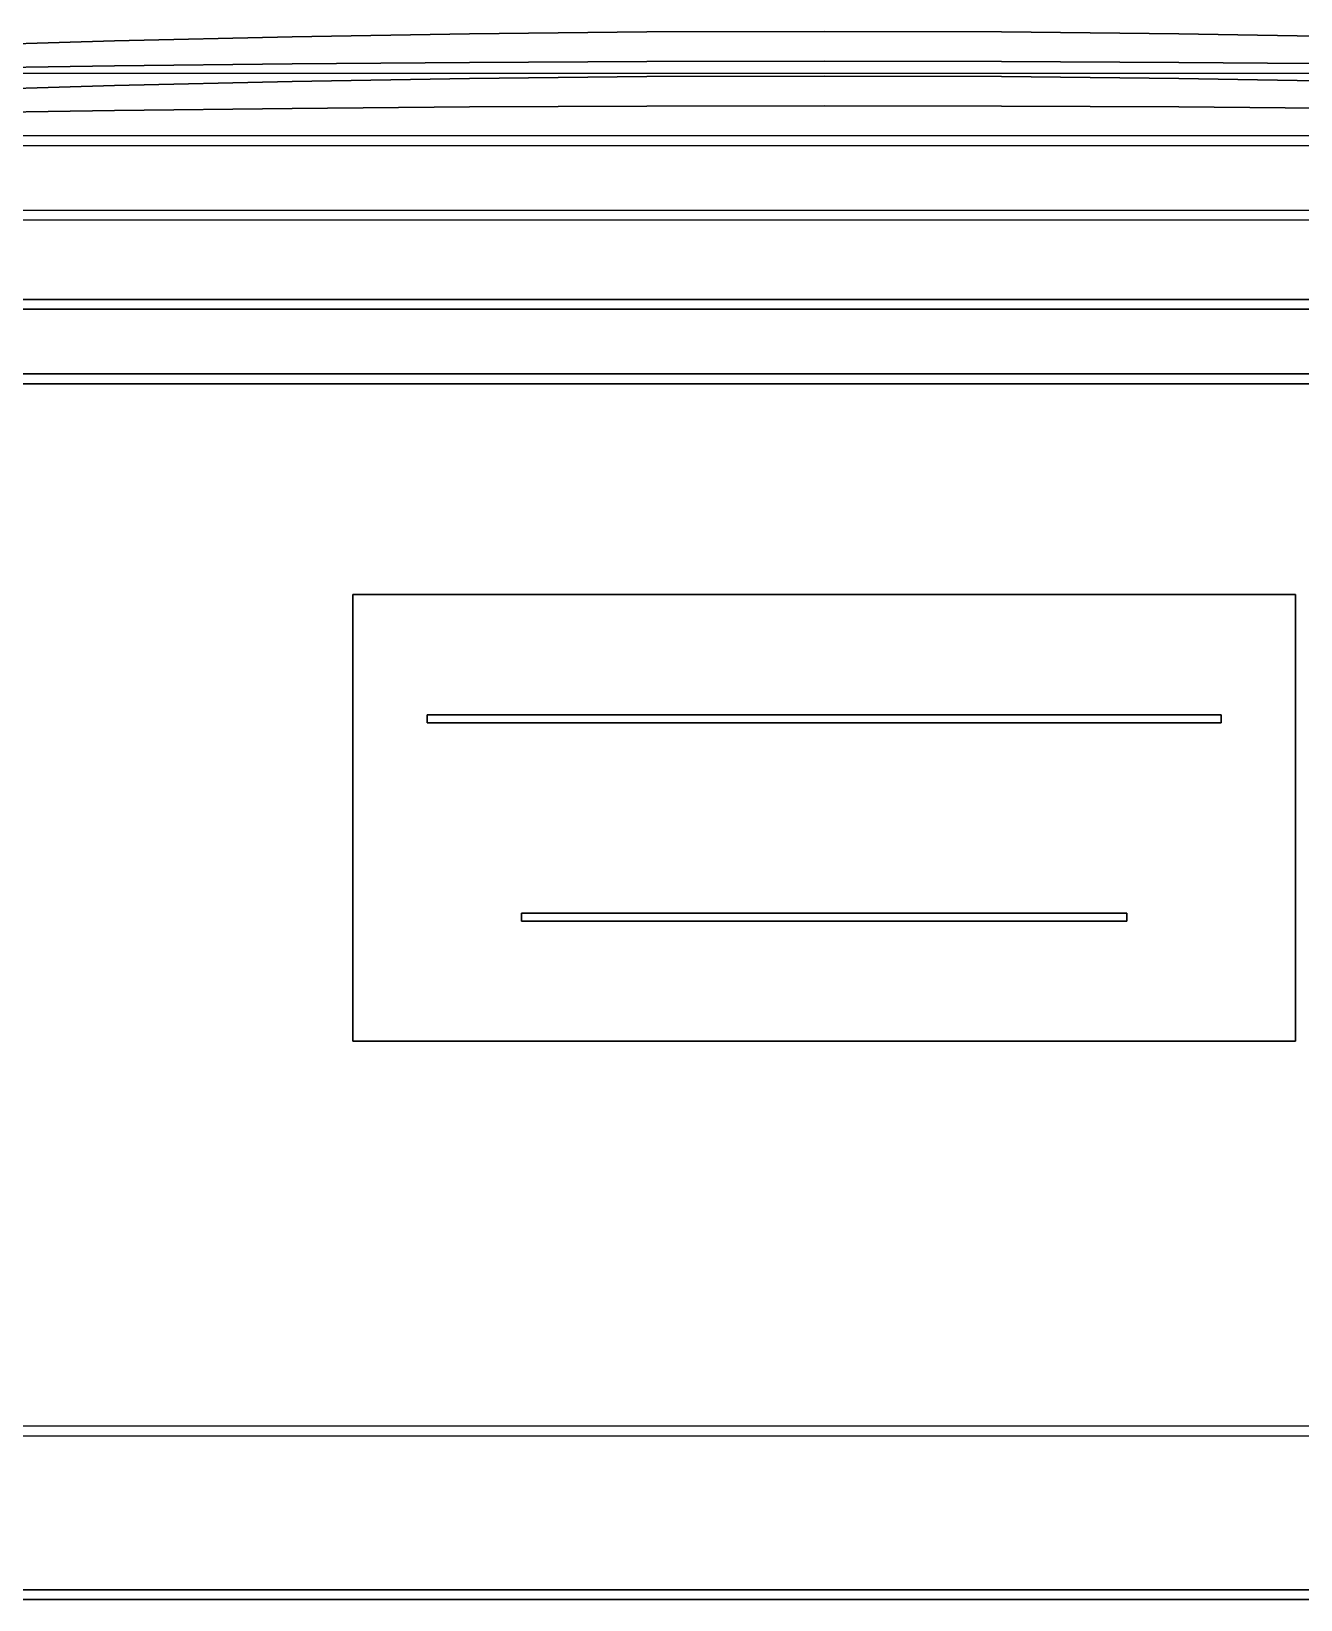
# Model space of a CAD drawing. Header units: millimetres. Extents: x -435 to 456, y 6 to 760.
# Drawn here: x -159.8 to 96, y 142.5 to 458.5 of the extents above; entities that cross this region are included whole.
import ezdxf

# ---------------------------------------------------------------- set-up
doc = ezdxf.new("R2010")
doc.units = ezdxf.units.MM
for name, color, linetype in [('B10', 7, 'Continuous'), ('B11', 7, 'Continuous'), ('B12', 7, 'Continuous'), ('B50', 7, 'Continuous'), ('B51', 7, 'Continuous'), ('B60', 7, 'Continuous'), ('B61', 7, 'Continuous'), ('B62', 7, 'Continuous'), ('B63', 7, 'Continuous'), ('B64', 7, 'Continuous'), ('E12', 7, 'Continuous'), ('E13', 7, 'Continuous'), ('E14', 7, 'Continuous'), ('L020', 7, 'Continuous'), ('L021', 7, 'Continuous'), ('L1000', 7, 'Continuous'), ('L1001', 7, 'Continuous'), ('L1002', 7, 'Continuous'), ('L1003', 7, 'Continuous'), ('L1004', 7, 'Continuous'), ('L1005', 7, 'Continuous'), ('L1006', 7, 'Continuous'), ('L1007', 7, 'Continuous'), ('L200', 7, 'Continuous'), ('R020', 7, 'Continuous'), ('R021', 7, 'Continuous'), ('R1000', 7, 'Continuous'), ('R1001', 7, 'Continuous'), ('R1002', 7, 'Continuous'), ('R1003', 7, 'Continuous'), ('R1004', 7, 'Continuous'), ('R1005', 7, 'Continuous'), ('R1006', 7, 'Continuous'), ('R1007', 7, 'Continuous'), ('R200', 7, 'Continuous'), ('S020', 7, 'Continuous'), ('S021', 7, 'Continuous'), ('S1000', 7, 'Continuous'), ('S1001', 7, 'Continuous'), ('S1002', 7, 'Continuous'), ('S1003', 7, 'Continuous'), ('S1004', 7, 'Continuous'), ('S200', 7, 'Continuous')]:
    doc.layers.add(name, color=color, linetype=linetype)

msp = doc.modelspace()

# ---------------------------------------------------------------- linework, layer by layer
at = {"layer": 'B10'}
for points in [[(-362.5, 177.5), (362.5, 177.5)], [(-362.5, 177.5), (362.5, 177.5)], [(-362.5, 175.5), (362.5, 175.5)], [(-362.5, 175.5), (362.5, 175.5)], [(-362.5, 144.5), (362.5, 144.5)], [(362.5, 144.5), (-362.5, 144.5)], [(362.5, 142.5), (-362.5, 142.5)], [(-362.5, 142.5), (362.5, 142.5)]]:
    msp.add_lwpolyline(points, dxfattribs=at)
at = {"layer": 'B11'}
for points in [[(-362.5, 177.5), (362.5, 177.5)], [(-362.5, 177.5), (362.5, 177.5)], [(-362.5, 175.5), (362.5, 175.5)], [(-362.5, 175.5), (362.5, 175.5)], [(-362.5, 144.5), (362.5, 144.5)], [(362.5, 144.5), (-362.5, 144.5)], [(362.5, 142.5), (-362.5, 142.5)], [(-362.5, 142.5), (362.5, 142.5)]]:
    msp.add_lwpolyline(points, dxfattribs=at)
at = {"layer": 'B12'}
for points in [[(-362.5, 177.5), (362.5, 177.5)], [(-362.5, 177.5), (362.5, 177.5)], [(-362.5, 175.5), (362.5, 175.5)], [(-362.5, 175.5), (362.5, 175.5)], [(-362.5, 144.5), (362.5, 144.5)], [(362.5, 144.5), (-362.5, 144.5)], [(362.5, 142.5), (-362.5, 142.5)], [(-362.5, 142.5), (362.5, 142.5)]]:
    msp.add_lwpolyline(points, dxfattribs=at)
at = {"layer": 'B50'}
for points in [[(-350, 422.5), (350, 422.5)], [(-350, 422.5), (350, 422.5)], [(-350, 420.5), (350, 420.5)], [(-350, 420.5), (350, 420.5)], [(-350, 389.5), (350, 389.5)], [(350, 389.5), (-350, 389.5)], [(350, 387.5), (-350, 387.5)], [(-350, 387.5), (350, 387.5)]]:
    msp.add_lwpolyline(points, dxfattribs=at)
at = {"layer": 'B51'}
for points in [[(-350, 422.5), (350, 422.5)], [(-350, 422.5), (350, 422.5)], [(-350, 420.5), (350, 420.5)], [(-350, 420.5), (350, 420.5)], [(-350, 389.5), (350, 389.5)], [(350, 389.5), (-350, 389.5)], [(350, 387.5), (-350, 387.5)], [(-350, 387.5), (350, 387.5)]]:
    msp.add_lwpolyline(points, dxfattribs=at)
at = {"layer": 'B60'}
for points in [[(-362.5, 177.5), (362.5, 177.5)], [(-362.5, 177.5), (362.5, 177.5)], [(-362.5, 175.5), (362.5, 175.5)], [(-362.5, 175.5), (362.5, 175.5)], [(-362.5, 144.5), (362.5, 144.5)], [(362.5, 144.5), (-362.5, 144.5)], [(362.5, 142.5), (-362.5, 142.5)], [(-362.5, 142.5), (362.5, 142.5)]]:
    msp.add_lwpolyline(points, dxfattribs=at)
at = {"layer": 'B61'}
for points in [[(-362.5, 177.5), (362.5, 177.5)], [(-362.5, 177.5), (362.5, 177.5)], [(-362.5, 175.5), (362.5, 175.5)], [(-362.5, 175.5), (362.5, 175.5)], [(-362.5, 144.5), (362.5, 144.5)], [(362.5, 144.5), (-362.5, 144.5)], [(362.5, 142.5), (-362.5, 142.5)], [(-362.5, 142.5), (362.5, 142.5)]]:
    msp.add_lwpolyline(points, dxfattribs=at)
at = {"layer": 'B62'}
for points in [[(-362.5, 177.5), (362.5, 177.5)], [(-362.5, 177.5), (362.5, 177.5)], [(-362.5, 175.5), (362.5, 175.5)], [(-362.5, 175.5), (362.5, 175.5)], [(-362.5, 144.5), (362.5, 144.5)], [(362.5, 144.5), (-362.5, 144.5)], [(362.5, 142.5), (-362.5, 142.5)], [(-362.5, 142.5), (362.5, 142.5)]]:
    msp.add_lwpolyline(points, dxfattribs=at)
at = {"layer": 'B63'}
for points in [[(-362.5, 177.5), (362.5, 177.5)], [(-362.5, 177.5), (362.5, 177.5)], [(-362.5, 175.5), (362.5, 175.5)], [(-362.5, 175.5), (362.5, 175.5)], [(-362.5, 144.5), (362.5, 144.5)], [(362.5, 144.5), (-362.5, 144.5)], [(362.5, 142.5), (-362.5, 142.5)], [(-362.5, 142.5), (362.5, 142.5)]]:
    msp.add_lwpolyline(points, dxfattribs=at)
at = {"layer": 'B64'}
for points in [[(-362.5, 177.5), (362.5, 177.5)], [(-362.5, 177.5), (362.5, 177.5)], [(-362.5, 175.5), (362.5, 175.5)], [(-362.5, 175.5), (362.5, 175.5)], [(-362.5, 144.5), (362.5, 144.5)], [(362.5, 144.5), (-362.5, 144.5)], [(362.5, 142.5), (-362.5, 142.5)], [(-362.5, 142.5), (362.5, 142.5)]]:
    msp.add_lwpolyline(points, dxfattribs=at)
at = {"layer": 'E12'}
for points in [[(-95, 255), (-95, 345)], [(-95, 345), (95, 345)], [(-95, 345), (-95, 255)], [(95, 345), (-95, 345)], [(-95, 345), (-95, 345)], [(95, 345), (95, 255)], [(95, 255), (95, 345)], [(95, 345), (95, 345)], [(95, 255), (-95, 255)], [(-95, 255), (95, 255)], [(-95, 255), (-95, 255)], [(95, 255), (95, 255)]]:
    msp.add_lwpolyline(points, dxfattribs=at)
at = {"layer": 'E13'}
for points in [[(-80, 319.2), (-80, 320.8)], [(-80, 320.8), (80, 320.8)], [(-80, 320.8), (-80, 319.2)], [(80, 320.8), (-80, 320.8)], [(-80, 320.8), (-80, 320.8)], [(80, 319.2), (-80, 319.2)], [(-80, 319.2), (80, 319.2)], [(-80, 319.2), (-80, 319.2)], [(80, 320.8), (80, 319.2)], [(80, 319.2), (80, 320.8)], [(80, 320.8), (80, 320.8)], [(80, 319.2), (80, 319.2)]]:
    msp.add_lwpolyline(points, dxfattribs=at)
at = {"layer": 'E14'}
for points in [[(-61, 279.2), (-61, 280.8)], [(-61, 280.8), (61, 280.8)], [(-61, 280.8), (-61, 279.2)], [(61, 280.8), (-61, 280.8)], [(-61, 280.8), (-61, 280.8)], [(61, 279.2), (-61, 279.2)], [(-61, 279.2), (61, 279.2)], [(-61, 279.2), (-61, 279.2)], [(61, 280.8), (61, 279.2)], [(61, 279.2), (61, 280.8)], [(61, 280.8), (61, 280.8)], [(61, 279.2), (61, 279.2)]]:
    msp.add_lwpolyline(points, dxfattribs=at)
at = {"layer": 'L020'}
for points in [[(-322.5, 437.5), (322.5, 437.5)], [(-322.5, 437.5), (322.5, 437.5)], [(-322.5, 435.5), (322.5, 435.5)], [(-322.5, 435.5), (322.5, 435.5)], [(-322.5, 404.5), (322.5, 404.5)], [(322.5, 404.5), (-322.5, 404.5)], [(322.5, 402.5), (-322.5, 402.5)], [(-322.5, 402.5), (322.5, 402.5)]]:
    msp.add_lwpolyline(points, dxfattribs=at)
at = {"layer": 'L021'}
for points in [[(-322.5, 437.5), (322.5, 437.5)], [(-322.5, 437.5), (322.5, 437.5)], [(-322.5, 435.5), (322.5, 435.5)], [(-322.5, 435.5), (322.5, 435.5)], [(-322.5, 404.5), (322.5, 404.5)], [(322.5, 404.5), (-322.5, 404.5)], [(322.5, 402.5), (-322.5, 402.5)], [(-322.5, 402.5), (322.5, 402.5)]]:
    msp.add_lwpolyline(points, dxfattribs=at)
at = {"layer": 'L1000'}
for points in [[(-107.25, 451.96), (-143, 451.54)], [(-143, 451.54), (-107.25, 451.96)], [(-71.5, 452.26), (-107.25, 451.96)], [(-107.25, 451.96), (-71.5, 452.26)], [(-107.25, 451.96), (-107.25, 451.96)], [(-35.75, 452.44), (-71.5, 452.26)], [(-71.5, 452.26), (-35.75, 452.44)], [(-71.5, 452.26), (-71.5, 452.26)], [(0, 452.5), (-35.75, 452.44)], [(-35.75, 452.44), (0, 452.5)], [(-35.75, 452.44), (-35.75, 452.44)], [(0, 452.5), (0, 452.5)], [(35.75, 452.44), (0, 452.5)], [(0, 452.5), (35.75, 452.44)], [(35.75, 452.44), (35.75, 452.44)], [(71.5, 452.26), (35.75, 452.44)], [(35.75, 452.44), (71.5, 452.26)], [(71.5, 452.26), (71.5, 452.26)], [(107.25, 451.96), (71.5, 452.26)], [(71.5, 452.26), (107.25, 451.96)], [(-143, 451.54), (-178.75, 451)], [(-178.75, 451), (-143, 451.54)], [(-143, 451.54), (-143, 451.54)], [(-178.75, 442), (-143, 442.54)], [(-143, 442.54), (-178.75, 442)], [(-143, 442.54), (-107.25, 442.96)], [(-107.25, 442.96), (-143, 442.54)], [(-143, 442.54), (-143, 442.54)], [(-107.25, 442.96), (-71.5, 443.26)], [(-71.5, 443.26), (-107.25, 442.96)], [(-107.25, 442.96), (-107.25, 442.96)], [(-71.5, 443.26), (-35.75, 443.44)], [(-35.75, 443.44), (-71.5, 443.26)], [(-71.5, 443.26), (-71.5, 443.26)], [(-35.75, 443.44), (0, 443.5)], [(0, 443.5), (-35.75, 443.44)], [(-35.75, 443.44), (-35.75, 443.44)], [(0, 443.5), (0, 443.5)], [(0, 443.5), (35.75, 443.44)], [(35.75, 443.44), (0, 443.5)], [(35.75, 443.44), (35.75, 443.44)], [(35.75, 443.44), (71.5, 443.26)], [(71.5, 443.26), (35.75, 443.44)], [(71.5, 443.26), (71.5, 443.26)], [(71.5, 443.26), (107.25, 442.96)], [(107.25, 442.96), (71.5, 443.26)]]:
    msp.add_lwpolyline(points, dxfattribs=at)
at = {"layer": 'L1001'}
for points in [[(-107.25, 451.96), (-143, 451.54)], [(-143, 451.54), (-107.25, 451.96)], [(-71.5, 452.26), (-107.25, 451.96)], [(-107.25, 451.96), (-71.5, 452.26)], [(-107.25, 451.96), (-107.25, 451.96)], [(-35.75, 452.44), (-71.5, 452.26)], [(-71.5, 452.26), (-35.75, 452.44)], [(-71.5, 452.26), (-71.5, 452.26)], [(0, 452.5), (-35.75, 452.44)], [(-35.75, 452.44), (0, 452.5)], [(-35.75, 452.44), (-35.75, 452.44)], [(0, 452.5), (0, 452.5)], [(35.75, 452.44), (0, 452.5)], [(0, 452.5), (35.75, 452.44)], [(35.75, 452.44), (35.75, 452.44)], [(71.5, 452.26), (35.75, 452.44)], [(35.75, 452.44), (71.5, 452.26)], [(71.5, 452.26), (71.5, 452.26)], [(107.25, 451.96), (71.5, 452.26)], [(71.5, 452.26), (107.25, 451.96)], [(-143, 451.54), (-178.75, 451)], [(-178.75, 451), (-143, 451.54)], [(-143, 451.54), (-143, 451.54)], [(-178.75, 442), (-143, 442.54)], [(-143, 442.54), (-178.75, 442)], [(-143, 442.54), (-107.25, 442.96)], [(-107.25, 442.96), (-143, 442.54)], [(-143, 442.54), (-143, 442.54)], [(-107.25, 442.96), (-71.5, 443.26)], [(-71.5, 443.26), (-107.25, 442.96)], [(-107.25, 442.96), (-107.25, 442.96)], [(-71.5, 443.26), (-35.75, 443.44)], [(-35.75, 443.44), (-71.5, 443.26)], [(-71.5, 443.26), (-71.5, 443.26)], [(-35.75, 443.44), (0, 443.5)], [(0, 443.5), (-35.75, 443.44)], [(-35.75, 443.44), (-35.75, 443.44)], [(0, 443.5), (0, 443.5)], [(0, 443.5), (35.75, 443.44)], [(35.75, 443.44), (0, 443.5)], [(35.75, 443.44), (35.75, 443.44)], [(35.75, 443.44), (71.5, 443.26)], [(71.5, 443.26), (35.75, 443.44)], [(71.5, 443.26), (71.5, 443.26)], [(71.5, 443.26), (107.25, 442.96)], [(107.25, 442.96), (71.5, 443.26)]]:
    msp.add_lwpolyline(points, dxfattribs=at)
at = {"layer": 'L1002'}
for points in [[(-107.25, 451.96), (-143, 451.54)], [(-143, 451.54), (-107.25, 451.96)], [(-71.5, 452.26), (-107.25, 451.96)], [(-107.25, 451.96), (-71.5, 452.26)], [(-107.25, 451.96), (-107.25, 451.96)], [(-35.75, 452.44), (-71.5, 452.26)], [(-71.5, 452.26), (-35.75, 452.44)], [(-71.5, 452.26), (-71.5, 452.26)], [(0, 452.5), (-35.75, 452.44)], [(-35.75, 452.44), (0, 452.5)], [(-35.75, 452.44), (-35.75, 452.44)], [(0, 452.5), (0, 452.5)], [(35.75, 452.44), (0, 452.5)], [(0, 452.5), (35.75, 452.44)], [(35.75, 452.44), (35.75, 452.44)], [(71.5, 452.26), (35.75, 452.44)], [(35.75, 452.44), (71.5, 452.26)], [(71.5, 452.26), (71.5, 452.26)], [(107.25, 451.96), (71.5, 452.26)], [(71.5, 452.26), (107.25, 451.96)], [(-143, 451.54), (-178.75, 451)], [(-178.75, 451), (-143, 451.54)], [(-143, 451.54), (-143, 451.54)], [(-178.75, 442), (-143, 442.54)], [(-143, 442.54), (-178.75, 442)], [(-143, 442.54), (-107.25, 442.96)], [(-107.25, 442.96), (-143, 442.54)], [(-143, 442.54), (-143, 442.54)], [(-107.25, 442.96), (-71.5, 443.26)], [(-71.5, 443.26), (-107.25, 442.96)], [(-107.25, 442.96), (-107.25, 442.96)], [(-71.5, 443.26), (-35.75, 443.44)], [(-35.75, 443.44), (-71.5, 443.26)], [(-71.5, 443.26), (-71.5, 443.26)], [(-35.75, 443.44), (0, 443.5)], [(0, 443.5), (-35.75, 443.44)], [(-35.75, 443.44), (-35.75, 443.44)], [(0, 443.5), (0, 443.5)], [(0, 443.5), (35.75, 443.44)], [(35.75, 443.44), (0, 443.5)], [(35.75, 443.44), (35.75, 443.44)], [(35.75, 443.44), (71.5, 443.26)], [(71.5, 443.26), (35.75, 443.44)], [(71.5, 443.26), (71.5, 443.26)], [(71.5, 443.26), (107.25, 442.96)], [(107.25, 442.96), (71.5, 443.26)]]:
    msp.add_lwpolyline(points, dxfattribs=at)
at = {"layer": 'L1003'}
for points in [[(-107.25, 451.96), (-143, 451.54)], [(-143, 451.54), (-107.25, 451.96)], [(-71.5, 452.26), (-107.25, 451.96)], [(-107.25, 451.96), (-71.5, 452.26)], [(-107.25, 451.96), (-107.25, 451.96)], [(-35.75, 452.44), (-71.5, 452.26)], [(-71.5, 452.26), (-35.75, 452.44)], [(-71.5, 452.26), (-71.5, 452.26)], [(0, 452.5), (-35.75, 452.44)], [(-35.75, 452.44), (0, 452.5)], [(-35.75, 452.44), (-35.75, 452.44)], [(0, 452.5), (0, 452.5)], [(35.75, 452.44), (0, 452.5)], [(0, 452.5), (35.75, 452.44)], [(35.75, 452.44), (35.75, 452.44)], [(71.5, 452.26), (35.75, 452.44)], [(35.75, 452.44), (71.5, 452.26)], [(71.5, 452.26), (71.5, 452.26)], [(107.25, 451.96), (71.5, 452.26)], [(71.5, 452.26), (107.25, 451.96)], [(-143, 451.54), (-178.75, 451)], [(-178.75, 451), (-143, 451.54)], [(-143, 451.54), (-143, 451.54)], [(-178.75, 442), (-143, 442.54)], [(-143, 442.54), (-178.75, 442)], [(-143, 442.54), (-107.25, 442.96)], [(-107.25, 442.96), (-143, 442.54)], [(-143, 442.54), (-143, 442.54)], [(-107.25, 442.96), (-71.5, 443.26)], [(-71.5, 443.26), (-107.25, 442.96)], [(-107.25, 442.96), (-107.25, 442.96)], [(-71.5, 443.26), (-35.75, 443.44)], [(-35.75, 443.44), (-71.5, 443.26)], [(-71.5, 443.26), (-71.5, 443.26)], [(-35.75, 443.44), (0, 443.5)], [(0, 443.5), (-35.75, 443.44)], [(-35.75, 443.44), (-35.75, 443.44)], [(0, 443.5), (0, 443.5)], [(0, 443.5), (35.75, 443.44)], [(35.75, 443.44), (0, 443.5)], [(35.75, 443.44), (35.75, 443.44)], [(35.75, 443.44), (71.5, 443.26)], [(71.5, 443.26), (35.75, 443.44)], [(71.5, 443.26), (71.5, 443.26)], [(71.5, 443.26), (107.25, 442.96)], [(107.25, 442.96), (71.5, 443.26)]]:
    msp.add_lwpolyline(points, dxfattribs=at)
at = {"layer": 'L1004'}
for points in [[(-107.25, 451.96), (-143, 451.54)], [(-143, 451.54), (-107.25, 451.96)], [(-71.5, 452.26), (-107.25, 451.96)], [(-107.25, 451.96), (-71.5, 452.26)], [(-107.25, 451.96), (-107.25, 451.96)], [(-35.75, 452.44), (-71.5, 452.26)], [(-71.5, 452.26), (-35.75, 452.44)], [(-71.5, 452.26), (-71.5, 452.26)], [(0, 452.5), (-35.75, 452.44)], [(-35.75, 452.44), (0, 452.5)], [(-35.75, 452.44), (-35.75, 452.44)], [(0, 452.5), (0, 452.5)], [(35.75, 452.44), (0, 452.5)], [(0, 452.5), (35.75, 452.44)], [(35.75, 452.44), (35.75, 452.44)], [(71.5, 452.26), (35.75, 452.44)], [(35.75, 452.44), (71.5, 452.26)], [(71.5, 452.26), (71.5, 452.26)], [(107.25, 451.96), (71.5, 452.26)], [(71.5, 452.26), (107.25, 451.96)], [(-143, 451.54), (-178.75, 451)], [(-178.75, 451), (-143, 451.54)], [(-143, 451.54), (-143, 451.54)], [(-178.75, 442), (-143, 442.54)], [(-143, 442.54), (-178.75, 442)], [(-143, 442.54), (-107.25, 442.96)], [(-107.25, 442.96), (-143, 442.54)], [(-143, 442.54), (-143, 442.54)], [(-107.25, 442.96), (-71.5, 443.26)], [(-71.5, 443.26), (-107.25, 442.96)], [(-107.25, 442.96), (-107.25, 442.96)], [(-71.5, 443.26), (-35.75, 443.44)], [(-35.75, 443.44), (-71.5, 443.26)], [(-71.5, 443.26), (-71.5, 443.26)], [(-35.75, 443.44), (0, 443.5)], [(0, 443.5), (-35.75, 443.44)], [(-35.75, 443.44), (-35.75, 443.44)], [(0, 443.5), (0, 443.5)], [(0, 443.5), (35.75, 443.44)], [(35.75, 443.44), (0, 443.5)], [(35.75, 443.44), (35.75, 443.44)], [(35.75, 443.44), (71.5, 443.26)], [(71.5, 443.26), (35.75, 443.44)], [(71.5, 443.26), (71.5, 443.26)], [(71.5, 443.26), (107.25, 442.96)], [(107.25, 442.96), (71.5, 443.26)]]:
    msp.add_lwpolyline(points, dxfattribs=at)
at = {"layer": 'L1005'}
for points in [[(-107.25, 451.96), (-143, 451.54)], [(-143, 451.54), (-107.25, 451.96)], [(-71.5, 452.26), (-107.25, 451.96)], [(-107.25, 451.96), (-71.5, 452.26)], [(-107.25, 451.96), (-107.25, 451.96)], [(-35.75, 452.44), (-71.5, 452.26)], [(-71.5, 452.26), (-35.75, 452.44)], [(-71.5, 452.26), (-71.5, 452.26)], [(0, 452.5), (-35.75, 452.44)], [(-35.75, 452.44), (0, 452.5)], [(-35.75, 452.44), (-35.75, 452.44)], [(0, 452.5), (0, 452.5)], [(35.75, 452.44), (0, 452.5)], [(0, 452.5), (35.75, 452.44)], [(35.75, 452.44), (35.75, 452.44)], [(71.5, 452.26), (35.75, 452.44)], [(35.75, 452.44), (71.5, 452.26)], [(71.5, 452.26), (71.5, 452.26)], [(107.25, 451.96), (71.5, 452.26)], [(71.5, 452.26), (107.25, 451.96)], [(-143, 451.54), (-178.75, 451)], [(-178.75, 451), (-143, 451.54)], [(-143, 451.54), (-143, 451.54)], [(-178.75, 442), (-143, 442.54)], [(-143, 442.54), (-178.75, 442)], [(-143, 442.54), (-107.25, 442.96)], [(-107.25, 442.96), (-143, 442.54)], [(-143, 442.54), (-143, 442.54)], [(-107.25, 442.96), (-71.5, 443.26)], [(-71.5, 443.26), (-107.25, 442.96)], [(-107.25, 442.96), (-107.25, 442.96)], [(-71.5, 443.26), (-35.75, 443.44)], [(-35.75, 443.44), (-71.5, 443.26)], [(-71.5, 443.26), (-71.5, 443.26)], [(-35.75, 443.44), (0, 443.5)], [(0, 443.5), (-35.75, 443.44)], [(-35.75, 443.44), (-35.75, 443.44)], [(0, 443.5), (0, 443.5)], [(0, 443.5), (35.75, 443.44)], [(35.75, 443.44), (0, 443.5)], [(35.75, 443.44), (35.75, 443.44)], [(35.75, 443.44), (71.5, 443.26)], [(71.5, 443.26), (35.75, 443.44)], [(71.5, 443.26), (71.5, 443.26)], [(71.5, 443.26), (107.25, 442.96)], [(107.25, 442.96), (71.5, 443.26)]]:
    msp.add_lwpolyline(points, dxfattribs=at)
at = {"layer": 'L1006'}
for points in [[(-107.25, 451.96), (-143, 451.54)], [(-143, 451.54), (-107.25, 451.96)], [(-71.5, 452.26), (-107.25, 451.96)], [(-107.25, 451.96), (-71.5, 452.26)], [(-107.25, 451.96), (-107.25, 451.96)], [(-35.75, 452.44), (-71.5, 452.26)], [(-71.5, 452.26), (-35.75, 452.44)], [(-71.5, 452.26), (-71.5, 452.26)], [(0, 452.5), (-35.75, 452.44)], [(-35.75, 452.44), (0, 452.5)], [(-35.75, 452.44), (-35.75, 452.44)], [(0, 452.5), (0, 452.5)], [(35.75, 452.44), (0, 452.5)], [(0, 452.5), (35.75, 452.44)], [(35.75, 452.44), (35.75, 452.44)], [(71.5, 452.26), (35.75, 452.44)], [(35.75, 452.44), (71.5, 452.26)], [(71.5, 452.26), (71.5, 452.26)], [(107.25, 451.96), (71.5, 452.26)], [(71.5, 452.26), (107.25, 451.96)], [(-143, 451.54), (-178.75, 451)], [(-178.75, 451), (-143, 451.54)], [(-143, 451.54), (-143, 451.54)], [(-178.75, 442), (-143, 442.54)], [(-143, 442.54), (-178.75, 442)], [(-143, 442.54), (-107.25, 442.96)], [(-107.25, 442.96), (-143, 442.54)], [(-143, 442.54), (-143, 442.54)], [(-107.25, 442.96), (-71.5, 443.26)], [(-71.5, 443.26), (-107.25, 442.96)], [(-107.25, 442.96), (-107.25, 442.96)], [(-71.5, 443.26), (-35.75, 443.44)], [(-35.75, 443.44), (-71.5, 443.26)], [(-71.5, 443.26), (-71.5, 443.26)], [(-35.75, 443.44), (0, 443.5)], [(0, 443.5), (-35.75, 443.44)], [(-35.75, 443.44), (-35.75, 443.44)], [(0, 443.5), (0, 443.5)], [(0, 443.5), (35.75, 443.44)], [(35.75, 443.44), (0, 443.5)], [(35.75, 443.44), (35.75, 443.44)], [(35.75, 443.44), (71.5, 443.26)], [(71.5, 443.26), (35.75, 443.44)], [(71.5, 443.26), (71.5, 443.26)], [(71.5, 443.26), (107.25, 442.96)], [(107.25, 442.96), (71.5, 443.26)]]:
    msp.add_lwpolyline(points, dxfattribs=at)
at = {"layer": 'L1007'}
for points in [[(-107.25, 451.96), (-143, 451.54)], [(-143, 451.54), (-107.25, 451.96)], [(-71.5, 452.26), (-107.25, 451.96)], [(-107.25, 451.96), (-71.5, 452.26)], [(-107.25, 451.96), (-107.25, 451.96)], [(-35.75, 452.44), (-71.5, 452.26)], [(-71.5, 452.26), (-35.75, 452.44)], [(-71.5, 452.26), (-71.5, 452.26)], [(0, 452.5), (-35.75, 452.44)], [(-35.75, 452.44), (0, 452.5)], [(-35.75, 452.44), (-35.75, 452.44)], [(0, 452.5), (0, 452.5)], [(35.75, 452.44), (0, 452.5)], [(0, 452.5), (35.75, 452.44)], [(35.75, 452.44), (35.75, 452.44)], [(71.5, 452.26), (35.75, 452.44)], [(35.75, 452.44), (71.5, 452.26)], [(71.5, 452.26), (71.5, 452.26)], [(107.25, 451.96), (71.5, 452.26)], [(71.5, 452.26), (107.25, 451.96)], [(-143, 451.54), (-178.75, 451)], [(-178.75, 451), (-143, 451.54)], [(-143, 451.54), (-143, 451.54)], [(-178.75, 442), (-143, 442.54)], [(-143, 442.54), (-178.75, 442)], [(-143, 442.54), (-107.25, 442.96)], [(-107.25, 442.96), (-143, 442.54)], [(-143, 442.54), (-143, 442.54)], [(-107.25, 442.96), (-71.5, 443.26)], [(-71.5, 443.26), (-107.25, 442.96)], [(-107.25, 442.96), (-107.25, 442.96)], [(-71.5, 443.26), (-35.75, 443.44)], [(-35.75, 443.44), (-71.5, 443.26)], [(-71.5, 443.26), (-71.5, 443.26)], [(-35.75, 443.44), (0, 443.5)], [(0, 443.5), (-35.75, 443.44)], [(-35.75, 443.44), (-35.75, 443.44)], [(0, 443.5), (0, 443.5)], [(0, 443.5), (35.75, 443.44)], [(35.75, 443.44), (0, 443.5)], [(35.75, 443.44), (35.75, 443.44)], [(35.75, 443.44), (71.5, 443.26)], [(71.5, 443.26), (35.75, 443.44)], [(71.5, 443.26), (71.5, 443.26)], [(71.5, 443.26), (107.25, 442.96)], [(107.25, 442.96), (71.5, 443.26)]]:
    msp.add_lwpolyline(points, dxfattribs=at)
at = {"layer": 'L200'}
msp.add_lwpolyline([(300, 450), (-300, 450)], dxfattribs=at)
msp.add_lwpolyline([(300, 450), (-300, 450)], dxfattribs=at)
at = {"layer": 'R020'}
for points in [[(-322.5, 437.5), (322.5, 437.5)], [(-322.5, 437.5), (322.5, 437.5)], [(-322.5, 435.5), (322.5, 435.5)], [(-322.5, 435.5), (322.5, 435.5)], [(-322.5, 404.5), (322.5, 404.5)], [(322.5, 404.5), (-322.5, 404.5)], [(322.5, 402.5), (-322.5, 402.5)], [(-322.5, 402.5), (322.5, 402.5)]]:
    msp.add_lwpolyline(points, dxfattribs=at)
at = {"layer": 'R021'}
for points in [[(-322.5, 437.5), (322.5, 437.5)], [(-322.5, 437.5), (322.5, 437.5)], [(-322.5, 435.5), (322.5, 435.5)], [(-322.5, 435.5), (322.5, 435.5)], [(-322.5, 404.5), (322.5, 404.5)], [(322.5, 404.5), (-322.5, 404.5)], [(322.5, 402.5), (-322.5, 402.5)], [(-322.5, 402.5), (322.5, 402.5)]]:
    msp.add_lwpolyline(points, dxfattribs=at)
at = {"layer": 'R1000'}
for points in [[(-35.75, 458.38), (-71.5, 458.02)], [(-71.5, 458.02), (-35.75, 458.38)], [(0, 458.5), (-35.75, 458.38)], [(-35.75, 458.38), (0, 458.5)], [(-35.75, 458.38), (-35.75, 458.38)], [(0, 458.5), (0, 458.5)], [(35.75, 458.38), (0, 458.5)], [(0, 458.5), (35.75, 458.38)], [(35.75, 458.38), (35.75, 458.38)], [(71.5, 458.02), (35.75, 458.38)], [(35.75, 458.38), (71.5, 458.02)], [(-143, 456.58), (-178.75, 455.5)], [(-178.75, 455.5), (-143, 456.58)], [(-107.25, 457.42), (-143, 456.58)], [(-143, 456.58), (-107.25, 457.42)], [(-143, 456.58), (-143, 456.58)], [(-71.5, 458.02), (-107.25, 457.42)], [(-107.25, 457.42), (-71.5, 458.02)], [(-107.25, 457.42), (-107.25, 457.42)], [(-71.5, 458.02), (-71.5, 458.02)], [(71.5, 458.02), (71.5, 458.02)], [(107.25, 457.42), (71.5, 458.02)], [(71.5, 458.02), (107.25, 457.42)], [(-107.25, 448.42), (-71.5, 449.02)], [(-71.5, 449.02), (-107.25, 448.42)], [(-71.5, 449.02), (-35.75, 449.38)], [(-35.75, 449.38), (-71.5, 449.02)], [(-71.5, 449.02), (-71.5, 449.02)], [(-35.75, 449.38), (0, 449.5)], [(0, 449.5), (-35.75, 449.38)], [(-35.75, 449.38), (-35.75, 449.38)], [(0, 449.5), (0, 449.5)], [(0, 449.5), (35.75, 449.38)], [(35.75, 449.38), (0, 449.5)], [(35.75, 449.38), (35.75, 449.38)], [(35.75, 449.38), (71.5, 449.02)], [(71.5, 449.02), (35.75, 449.38)], [(71.5, 449.02), (71.5, 449.02)], [(71.5, 449.02), (107.25, 448.42)], [(107.25, 448.42), (71.5, 449.02)], [(-178.75, 446.5), (-143, 447.58)], [(-143, 447.58), (-178.75, 446.5)], [(-143, 447.58), (-107.25, 448.42)], [(-107.25, 448.42), (-143, 447.58)], [(-143, 447.58), (-143, 447.58)], [(-107.25, 448.42), (-107.25, 448.42)]]:
    msp.add_lwpolyline(points, dxfattribs=at)
at = {"layer": 'R1001'}
for points in [[(-35.75, 458.38), (-71.5, 458.02)], [(-71.5, 458.02), (-35.75, 458.38)], [(0, 458.5), (-35.75, 458.38)], [(-35.75, 458.38), (0, 458.5)], [(-35.75, 458.38), (-35.75, 458.38)], [(0, 458.5), (0, 458.5)], [(35.75, 458.38), (0, 458.5)], [(0, 458.5), (35.75, 458.38)], [(35.75, 458.38), (35.75, 458.38)], [(71.5, 458.02), (35.75, 458.38)], [(35.75, 458.38), (71.5, 458.02)], [(-143, 456.58), (-178.75, 455.5)], [(-178.75, 455.5), (-143, 456.58)], [(-107.25, 457.42), (-143, 456.58)], [(-143, 456.58), (-107.25, 457.42)], [(-143, 456.58), (-143, 456.58)], [(-71.5, 458.02), (-107.25, 457.42)], [(-107.25, 457.42), (-71.5, 458.02)], [(-107.25, 457.42), (-107.25, 457.42)], [(-71.5, 458.02), (-71.5, 458.02)], [(71.5, 458.02), (71.5, 458.02)], [(107.25, 457.42), (71.5, 458.02)], [(71.5, 458.02), (107.25, 457.42)], [(-107.25, 448.42), (-71.5, 449.02)], [(-71.5, 449.02), (-107.25, 448.42)], [(-71.5, 449.02), (-35.75, 449.38)], [(-35.75, 449.38), (-71.5, 449.02)], [(-71.5, 449.02), (-71.5, 449.02)], [(-35.75, 449.38), (0, 449.5)], [(0, 449.5), (-35.75, 449.38)], [(-35.75, 449.38), (-35.75, 449.38)], [(0, 449.5), (0, 449.5)], [(0, 449.5), (35.75, 449.38)], [(35.75, 449.38), (0, 449.5)], [(35.75, 449.38), (35.75, 449.38)], [(35.75, 449.38), (71.5, 449.02)], [(71.5, 449.02), (35.75, 449.38)], [(71.5, 449.02), (71.5, 449.02)], [(71.5, 449.02), (107.25, 448.42)], [(107.25, 448.42), (71.5, 449.02)], [(-178.75, 446.5), (-143, 447.58)], [(-143, 447.58), (-178.75, 446.5)], [(-143, 447.58), (-107.25, 448.42)], [(-107.25, 448.42), (-143, 447.58)], [(-143, 447.58), (-143, 447.58)], [(-107.25, 448.42), (-107.25, 448.42)]]:
    msp.add_lwpolyline(points, dxfattribs=at)
at = {"layer": 'R1002'}
for points in [[(-35.75, 458.38), (-71.5, 458.02)], [(-71.5, 458.02), (-35.75, 458.38)], [(0, 458.5), (-35.75, 458.38)], [(-35.75, 458.38), (0, 458.5)], [(-35.75, 458.38), (-35.75, 458.38)], [(0, 458.5), (0, 458.5)], [(35.75, 458.38), (0, 458.5)], [(0, 458.5), (35.75, 458.38)], [(35.75, 458.38), (35.75, 458.38)], [(71.5, 458.02), (35.75, 458.38)], [(35.75, 458.38), (71.5, 458.02)], [(-143, 456.58), (-178.75, 455.5)], [(-178.75, 455.5), (-143, 456.58)], [(-107.25, 457.42), (-143, 456.58)], [(-143, 456.58), (-107.25, 457.42)], [(-143, 456.58), (-143, 456.58)], [(-71.5, 458.02), (-107.25, 457.42)], [(-107.25, 457.42), (-71.5, 458.02)], [(-107.25, 457.42), (-107.25, 457.42)], [(-71.5, 458.02), (-71.5, 458.02)], [(71.5, 458.02), (71.5, 458.02)], [(107.25, 457.42), (71.5, 458.02)], [(71.5, 458.02), (107.25, 457.42)], [(-107.25, 448.42), (-71.5, 449.02)], [(-71.5, 449.02), (-107.25, 448.42)], [(-71.5, 449.02), (-35.75, 449.38)], [(-35.75, 449.38), (-71.5, 449.02)], [(-71.5, 449.02), (-71.5, 449.02)], [(-35.75, 449.38), (0, 449.5)], [(0, 449.5), (-35.75, 449.38)], [(-35.75, 449.38), (-35.75, 449.38)], [(0, 449.5), (0, 449.5)], [(0, 449.5), (35.75, 449.38)], [(35.75, 449.38), (0, 449.5)], [(35.75, 449.38), (35.75, 449.38)], [(35.75, 449.38), (71.5, 449.02)], [(71.5, 449.02), (35.75, 449.38)], [(71.5, 449.02), (71.5, 449.02)], [(71.5, 449.02), (107.25, 448.42)], [(107.25, 448.42), (71.5, 449.02)], [(-178.75, 446.5), (-143, 447.58)], [(-143, 447.58), (-178.75, 446.5)], [(-143, 447.58), (-107.25, 448.42)], [(-107.25, 448.42), (-143, 447.58)], [(-143, 447.58), (-143, 447.58)], [(-107.25, 448.42), (-107.25, 448.42)]]:
    msp.add_lwpolyline(points, dxfattribs=at)
at = {"layer": 'R1003'}
for points in [[(-35.75, 458.38), (-71.5, 458.02)], [(-71.5, 458.02), (-35.75, 458.38)], [(0, 458.5), (-35.75, 458.38)], [(-35.75, 458.38), (0, 458.5)], [(-35.75, 458.38), (-35.75, 458.38)], [(0, 458.5), (0, 458.5)], [(35.75, 458.38), (0, 458.5)], [(0, 458.5), (35.75, 458.38)], [(35.75, 458.38), (35.75, 458.38)], [(71.5, 458.02), (35.75, 458.38)], [(35.75, 458.38), (71.5, 458.02)], [(-143, 456.58), (-178.75, 455.5)], [(-178.75, 455.5), (-143, 456.58)], [(-107.25, 457.42), (-143, 456.58)], [(-143, 456.58), (-107.25, 457.42)], [(-143, 456.58), (-143, 456.58)], [(-71.5, 458.02), (-107.25, 457.42)], [(-107.25, 457.42), (-71.5, 458.02)], [(-107.25, 457.42), (-107.25, 457.42)], [(-71.5, 458.02), (-71.5, 458.02)], [(71.5, 458.02), (71.5, 458.02)], [(107.25, 457.42), (71.5, 458.02)], [(71.5, 458.02), (107.25, 457.42)], [(-107.25, 448.42), (-71.5, 449.02)], [(-71.5, 449.02), (-107.25, 448.42)], [(-71.5, 449.02), (-35.75, 449.38)], [(-35.75, 449.38), (-71.5, 449.02)], [(-71.5, 449.02), (-71.5, 449.02)], [(-35.75, 449.38), (0, 449.5)], [(0, 449.5), (-35.75, 449.38)], [(-35.75, 449.38), (-35.75, 449.38)], [(0, 449.5), (0, 449.5)], [(0, 449.5), (35.75, 449.38)], [(35.75, 449.38), (0, 449.5)], [(35.75, 449.38), (35.75, 449.38)], [(35.75, 449.38), (71.5, 449.02)], [(71.5, 449.02), (35.75, 449.38)], [(71.5, 449.02), (71.5, 449.02)], [(71.5, 449.02), (107.25, 448.42)], [(107.25, 448.42), (71.5, 449.02)], [(-178.75, 446.5), (-143, 447.58)], [(-143, 447.58), (-178.75, 446.5)], [(-143, 447.58), (-107.25, 448.42)], [(-107.25, 448.42), (-143, 447.58)], [(-143, 447.58), (-143, 447.58)], [(-107.25, 448.42), (-107.25, 448.42)]]:
    msp.add_lwpolyline(points, dxfattribs=at)
at = {"layer": 'R1004'}
for points in [[(-35.75, 458.38), (-71.5, 458.02)], [(-71.5, 458.02), (-35.75, 458.38)], [(0, 458.5), (-35.75, 458.38)], [(-35.75, 458.38), (0, 458.5)], [(-35.75, 458.38), (-35.75, 458.38)], [(0, 458.5), (0, 458.5)], [(35.75, 458.38), (0, 458.5)], [(0, 458.5), (35.75, 458.38)], [(35.75, 458.38), (35.75, 458.38)], [(71.5, 458.02), (35.75, 458.38)], [(35.75, 458.38), (71.5, 458.02)], [(-143, 456.58), (-178.75, 455.5)], [(-178.75, 455.5), (-143, 456.58)], [(-107.25, 457.42), (-143, 456.58)], [(-143, 456.58), (-107.25, 457.42)], [(-143, 456.58), (-143, 456.58)], [(-71.5, 458.02), (-107.25, 457.42)], [(-107.25, 457.42), (-71.5, 458.02)], [(-107.25, 457.42), (-107.25, 457.42)], [(-71.5, 458.02), (-71.5, 458.02)], [(71.5, 458.02), (71.5, 458.02)], [(107.25, 457.42), (71.5, 458.02)], [(71.5, 458.02), (107.25, 457.42)], [(-107.25, 448.42), (-71.5, 449.02)], [(-71.5, 449.02), (-107.25, 448.42)], [(-71.5, 449.02), (-35.75, 449.38)], [(-35.75, 449.38), (-71.5, 449.02)], [(-71.5, 449.02), (-71.5, 449.02)], [(-35.75, 449.38), (0, 449.5)], [(0, 449.5), (-35.75, 449.38)], [(-35.75, 449.38), (-35.75, 449.38)], [(0, 449.5), (0, 449.5)], [(0, 449.5), (35.75, 449.38)], [(35.75, 449.38), (0, 449.5)], [(35.75, 449.38), (35.75, 449.38)], [(35.75, 449.38), (71.5, 449.02)], [(71.5, 449.02), (35.75, 449.38)], [(71.5, 449.02), (71.5, 449.02)], [(71.5, 449.02), (107.25, 448.42)], [(107.25, 448.42), (71.5, 449.02)], [(-178.75, 446.5), (-143, 447.58)], [(-143, 447.58), (-178.75, 446.5)], [(-143, 447.58), (-107.25, 448.42)], [(-107.25, 448.42), (-143, 447.58)], [(-143, 447.58), (-143, 447.58)], [(-107.25, 448.42), (-107.25, 448.42)]]:
    msp.add_lwpolyline(points, dxfattribs=at)
at = {"layer": 'R1005'}
for points in [[(-35.75, 458.38), (-71.5, 458.02)], [(-71.5, 458.02), (-35.75, 458.38)], [(0, 458.5), (-35.75, 458.38)], [(-35.75, 458.38), (0, 458.5)], [(-35.75, 458.38), (-35.75, 458.38)], [(0, 458.5), (0, 458.5)], [(35.75, 458.38), (0, 458.5)], [(0, 458.5), (35.75, 458.38)], [(35.75, 458.38), (35.75, 458.38)], [(71.5, 458.02), (35.75, 458.38)], [(35.75, 458.38), (71.5, 458.02)], [(-143, 456.58), (-178.75, 455.5)], [(-178.75, 455.5), (-143, 456.58)], [(-107.25, 457.42), (-143, 456.58)], [(-143, 456.58), (-107.25, 457.42)], [(-143, 456.58), (-143, 456.58)], [(-71.5, 458.02), (-107.25, 457.42)], [(-107.25, 457.42), (-71.5, 458.02)], [(-107.25, 457.42), (-107.25, 457.42)], [(-71.5, 458.02), (-71.5, 458.02)], [(71.5, 458.02), (71.5, 458.02)], [(107.25, 457.42), (71.5, 458.02)], [(71.5, 458.02), (107.25, 457.42)], [(-107.25, 448.42), (-71.5, 449.02)], [(-71.5, 449.02), (-107.25, 448.42)], [(-71.5, 449.02), (-35.75, 449.38)], [(-35.75, 449.38), (-71.5, 449.02)], [(-71.5, 449.02), (-71.5, 449.02)], [(-35.75, 449.38), (0, 449.5)], [(0, 449.5), (-35.75, 449.38)], [(-35.75, 449.38), (-35.75, 449.38)], [(0, 449.5), (0, 449.5)], [(0, 449.5), (35.75, 449.38)], [(35.75, 449.38), (0, 449.5)], [(35.75, 449.38), (35.75, 449.38)], [(35.75, 449.38), (71.5, 449.02)], [(71.5, 449.02), (35.75, 449.38)], [(71.5, 449.02), (71.5, 449.02)], [(71.5, 449.02), (107.25, 448.42)], [(107.25, 448.42), (71.5, 449.02)], [(-178.75, 446.5), (-143, 447.58)], [(-143, 447.58), (-178.75, 446.5)], [(-143, 447.58), (-107.25, 448.42)], [(-107.25, 448.42), (-143, 447.58)], [(-143, 447.58), (-143, 447.58)], [(-107.25, 448.42), (-107.25, 448.42)]]:
    msp.add_lwpolyline(points, dxfattribs=at)
at = {"layer": 'R1006'}
for points in [[(-35.75, 458.38), (-71.5, 458.02)], [(-71.5, 458.02), (-35.75, 458.38)], [(0, 458.5), (-35.75, 458.38)], [(-35.75, 458.38), (0, 458.5)], [(-35.75, 458.38), (-35.75, 458.38)], [(0, 458.5), (0, 458.5)], [(35.75, 458.38), (0, 458.5)], [(0, 458.5), (35.75, 458.38)], [(35.75, 458.38), (35.75, 458.38)], [(71.5, 458.02), (35.75, 458.38)], [(35.75, 458.38), (71.5, 458.02)], [(-143, 456.58), (-178.75, 455.5)], [(-178.75, 455.5), (-143, 456.58)], [(-107.25, 457.42), (-143, 456.58)], [(-143, 456.58), (-107.25, 457.42)], [(-143, 456.58), (-143, 456.58)], [(-71.5, 458.02), (-107.25, 457.42)], [(-107.25, 457.42), (-71.5, 458.02)], [(-107.25, 457.42), (-107.25, 457.42)], [(-71.5, 458.02), (-71.5, 458.02)], [(71.5, 458.02), (71.5, 458.02)], [(107.25, 457.42), (71.5, 458.02)], [(71.5, 458.02), (107.25, 457.42)], [(-107.25, 448.42), (-71.5, 449.02)], [(-71.5, 449.02), (-107.25, 448.42)], [(-71.5, 449.02), (-35.75, 449.38)], [(-35.75, 449.38), (-71.5, 449.02)], [(-71.5, 449.02), (-71.5, 449.02)], [(-35.75, 449.38), (0, 449.5)], [(0, 449.5), (-35.75, 449.38)], [(-35.75, 449.38), (-35.75, 449.38)], [(0, 449.5), (0, 449.5)], [(0, 449.5), (35.75, 449.38)], [(35.75, 449.38), (0, 449.5)], [(35.75, 449.38), (35.75, 449.38)], [(35.75, 449.38), (71.5, 449.02)], [(71.5, 449.02), (35.75, 449.38)], [(71.5, 449.02), (71.5, 449.02)], [(71.5, 449.02), (107.25, 448.42)], [(107.25, 448.42), (71.5, 449.02)], [(-178.75, 446.5), (-143, 447.58)], [(-143, 447.58), (-178.75, 446.5)], [(-143, 447.58), (-107.25, 448.42)], [(-107.25, 448.42), (-143, 447.58)], [(-143, 447.58), (-143, 447.58)], [(-107.25, 448.42), (-107.25, 448.42)]]:
    msp.add_lwpolyline(points, dxfattribs=at)
at = {"layer": 'R1007'}
for points in [[(-35.75, 458.38), (-71.5, 458.02)], [(-71.5, 458.02), (-35.75, 458.38)], [(0, 458.5), (-35.75, 458.38)], [(-35.75, 458.38), (0, 458.5)], [(-35.75, 458.38), (-35.75, 458.38)], [(0, 458.5), (0, 458.5)], [(35.75, 458.38), (0, 458.5)], [(0, 458.5), (35.75, 458.38)], [(35.75, 458.38), (35.75, 458.38)], [(71.5, 458.02), (35.75, 458.38)], [(35.75, 458.38), (71.5, 458.02)], [(-143, 456.58), (-178.75, 455.5)], [(-178.75, 455.5), (-143, 456.58)], [(-107.25, 457.42), (-143, 456.58)], [(-143, 456.58), (-107.25, 457.42)], [(-143, 456.58), (-143, 456.58)], [(-71.5, 458.02), (-107.25, 457.42)], [(-107.25, 457.42), (-71.5, 458.02)], [(-107.25, 457.42), (-107.25, 457.42)], [(-71.5, 458.02), (-71.5, 458.02)], [(71.5, 458.02), (71.5, 458.02)], [(107.25, 457.42), (71.5, 458.02)], [(71.5, 458.02), (107.25, 457.42)], [(-107.25, 448.42), (-71.5, 449.02)], [(-71.5, 449.02), (-107.25, 448.42)], [(-71.5, 449.02), (-35.75, 449.38)], [(-35.75, 449.38), (-71.5, 449.02)], [(-71.5, 449.02), (-71.5, 449.02)], [(-35.75, 449.38), (0, 449.5)], [(0, 449.5), (-35.75, 449.38)], [(-35.75, 449.38), (-35.75, 449.38)], [(0, 449.5), (0, 449.5)], [(0, 449.5), (35.75, 449.38)], [(35.75, 449.38), (0, 449.5)], [(35.75, 449.38), (35.75, 449.38)], [(35.75, 449.38), (71.5, 449.02)], [(71.5, 449.02), (35.75, 449.38)], [(71.5, 449.02), (71.5, 449.02)], [(71.5, 449.02), (107.25, 448.42)], [(107.25, 448.42), (71.5, 449.02)], [(-178.75, 446.5), (-143, 447.58)], [(-143, 447.58), (-178.75, 446.5)], [(-143, 447.58), (-107.25, 448.42)], [(-107.25, 448.42), (-143, 447.58)], [(-143, 447.58), (-143, 447.58)], [(-107.25, 448.42), (-107.25, 448.42)]]:
    msp.add_lwpolyline(points, dxfattribs=at)
at = {"layer": 'R200'}
msp.add_lwpolyline([(300, 450), (-300, 450)], dxfattribs=at)
msp.add_lwpolyline([(300, 450), (-300, 450)], dxfattribs=at)
at = {"layer": 'S020'}
for points in [[(-322.5, 437.5), (322.5, 437.5)], [(-322.5, 437.5), (322.5, 437.5)], [(-322.5, 435.5), (322.5, 435.5)], [(-322.5, 435.5), (322.5, 435.5)], [(-322.5, 404.5), (322.5, 404.5)], [(322.5, 404.5), (-322.5, 404.5)], [(322.5, 402.5), (-322.5, 402.5)], [(-322.5, 402.5), (322.5, 402.5)]]:
    msp.add_lwpolyline(points, dxfattribs=at)
at = {"layer": 'S021'}
for points in [[(-322.5, 437.5), (322.5, 437.5)], [(-322.5, 437.5), (322.5, 437.5)], [(-322.5, 435.5), (322.5, 435.5)], [(-322.5, 435.5), (322.5, 435.5)], [(-322.5, 404.5), (322.5, 404.5)], [(322.5, 404.5), (-322.5, 404.5)], [(322.5, 402.5), (-322.5, 402.5)], [(-322.5, 402.5), (322.5, 402.5)]]:
    msp.add_lwpolyline(points, dxfattribs=at)
at = {"layer": 'S1000'}
for points in [[(-107.25, 451.96), (-143, 451.54)], [(-143, 451.54), (-107.25, 451.96)], [(-71.5, 452.26), (-107.25, 451.96)], [(-107.25, 451.96), (-71.5, 452.26)], [(-107.25, 451.96), (-107.25, 451.96)], [(-35.75, 452.44), (-71.5, 452.26)], [(-71.5, 452.26), (-35.75, 452.44)], [(-71.5, 452.26), (-71.5, 452.26)], [(0, 452.5), (-35.75, 452.44)], [(-35.75, 452.44), (0, 452.5)], [(-35.75, 452.44), (-35.75, 452.44)], [(0, 452.5), (0, 452.5)], [(35.75, 452.44), (0, 452.5)], [(0, 452.5), (35.75, 452.44)], [(35.75, 452.44), (35.75, 452.44)], [(71.5, 452.26), (35.75, 452.44)], [(35.75, 452.44), (71.5, 452.26)], [(71.5, 452.26), (71.5, 452.26)], [(107.25, 451.96), (71.5, 452.26)], [(71.5, 452.26), (107.25, 451.96)], [(-143, 451.54), (-178.75, 451)], [(-178.75, 451), (-143, 451.54)], [(-143, 451.54), (-143, 451.54)], [(-178.75, 442), (-143, 442.54)], [(-143, 442.54), (-178.75, 442)], [(-143, 442.54), (-107.25, 442.96)], [(-107.25, 442.96), (-143, 442.54)], [(-143, 442.54), (-143, 442.54)], [(-107.25, 442.96), (-71.5, 443.26)], [(-71.5, 443.26), (-107.25, 442.96)], [(-107.25, 442.96), (-107.25, 442.96)], [(-71.5, 443.26), (-35.75, 443.44)], [(-35.75, 443.44), (-71.5, 443.26)], [(-71.5, 443.26), (-71.5, 443.26)], [(-35.75, 443.44), (0, 443.5)], [(0, 443.5), (-35.75, 443.44)], [(-35.75, 443.44), (-35.75, 443.44)], [(0, 443.5), (0, 443.5)], [(0, 443.5), (35.75, 443.44)], [(35.75, 443.44), (0, 443.5)], [(35.75, 443.44), (35.75, 443.44)], [(35.75, 443.44), (71.5, 443.26)], [(71.5, 443.26), (35.75, 443.44)], [(71.5, 443.26), (71.5, 443.26)], [(71.5, 443.26), (107.25, 442.96)], [(107.25, 442.96), (71.5, 443.26)]]:
    msp.add_lwpolyline(points, dxfattribs=at)
at = {"layer": 'S1001'}
for points in [[(-107.25, 451.96), (-143, 451.54)], [(-143, 451.54), (-107.25, 451.96)], [(-71.5, 452.26), (-107.25, 451.96)], [(-107.25, 451.96), (-71.5, 452.26)], [(-107.25, 451.96), (-107.25, 451.96)], [(-35.75, 452.44), (-71.5, 452.26)], [(-71.5, 452.26), (-35.75, 452.44)], [(-71.5, 452.26), (-71.5, 452.26)], [(0, 452.5), (-35.75, 452.44)], [(-35.75, 452.44), (0, 452.5)], [(-35.75, 452.44), (-35.75, 452.44)], [(0, 452.5), (0, 452.5)], [(35.75, 452.44), (0, 452.5)], [(0, 452.5), (35.75, 452.44)], [(35.75, 452.44), (35.75, 452.44)], [(71.5, 452.26), (35.75, 452.44)], [(35.75, 452.44), (71.5, 452.26)], [(71.5, 452.26), (71.5, 452.26)], [(107.25, 451.96), (71.5, 452.26)], [(71.5, 452.26), (107.25, 451.96)], [(-143, 451.54), (-178.75, 451)], [(-178.75, 451), (-143, 451.54)], [(-143, 451.54), (-143, 451.54)], [(-178.75, 442), (-143, 442.54)], [(-143, 442.54), (-178.75, 442)], [(-143, 442.54), (-107.25, 442.96)], [(-107.25, 442.96), (-143, 442.54)], [(-143, 442.54), (-143, 442.54)], [(-107.25, 442.96), (-71.5, 443.26)], [(-71.5, 443.26), (-107.25, 442.96)], [(-107.25, 442.96), (-107.25, 442.96)], [(-71.5, 443.26), (-35.75, 443.44)], [(-35.75, 443.44), (-71.5, 443.26)], [(-71.5, 443.26), (-71.5, 443.26)], [(-35.75, 443.44), (0, 443.5)], [(0, 443.5), (-35.75, 443.44)], [(-35.75, 443.44), (-35.75, 443.44)], [(0, 443.5), (0, 443.5)], [(0, 443.5), (35.75, 443.44)], [(35.75, 443.44), (0, 443.5)], [(35.75, 443.44), (35.75, 443.44)], [(35.75, 443.44), (71.5, 443.26)], [(71.5, 443.26), (35.75, 443.44)], [(71.5, 443.26), (71.5, 443.26)], [(71.5, 443.26), (107.25, 442.96)], [(107.25, 442.96), (71.5, 443.26)]]:
    msp.add_lwpolyline(points, dxfattribs=at)
at = {"layer": 'S1002'}
for points in [[(-107.25, 451.96), (-143, 451.54)], [(-143, 451.54), (-107.25, 451.96)], [(-71.5, 452.26), (-107.25, 451.96)], [(-107.25, 451.96), (-71.5, 452.26)], [(-107.25, 451.96), (-107.25, 451.96)], [(-35.75, 452.44), (-71.5, 452.26)], [(-71.5, 452.26), (-35.75, 452.44)], [(-71.5, 452.26), (-71.5, 452.26)], [(0, 452.5), (-35.75, 452.44)], [(-35.75, 452.44), (0, 452.5)], [(-35.75, 452.44), (-35.75, 452.44)], [(0, 452.5), (0, 452.5)], [(35.75, 452.44), (0, 452.5)], [(0, 452.5), (35.75, 452.44)], [(35.75, 452.44), (35.75, 452.44)], [(71.5, 452.26), (35.75, 452.44)], [(35.75, 452.44), (71.5, 452.26)], [(71.5, 452.26), (71.5, 452.26)], [(107.25, 451.96), (71.5, 452.26)], [(71.5, 452.26), (107.25, 451.96)], [(-143, 451.54), (-178.75, 451)], [(-178.75, 451), (-143, 451.54)], [(-143, 451.54), (-143, 451.54)], [(-178.75, 442), (-143, 442.54)], [(-143, 442.54), (-178.75, 442)], [(-143, 442.54), (-107.25, 442.96)], [(-107.25, 442.96), (-143, 442.54)], [(-143, 442.54), (-143, 442.54)], [(-107.25, 442.96), (-71.5, 443.26)], [(-71.5, 443.26), (-107.25, 442.96)], [(-107.25, 442.96), (-107.25, 442.96)], [(-71.5, 443.26), (-35.75, 443.44)], [(-35.75, 443.44), (-71.5, 443.26)], [(-71.5, 443.26), (-71.5, 443.26)], [(-35.75, 443.44), (0, 443.5)], [(0, 443.5), (-35.75, 443.44)], [(-35.75, 443.44), (-35.75, 443.44)], [(0, 443.5), (0, 443.5)], [(0, 443.5), (35.75, 443.44)], [(35.75, 443.44), (0, 443.5)], [(35.75, 443.44), (35.75, 443.44)], [(35.75, 443.44), (71.5, 443.26)], [(71.5, 443.26), (35.75, 443.44)], [(71.5, 443.26), (71.5, 443.26)], [(71.5, 443.26), (107.25, 442.96)], [(107.25, 442.96), (71.5, 443.26)]]:
    msp.add_lwpolyline(points, dxfattribs=at)
at = {"layer": 'S1003'}
for points in [[(-107.25, 451.96), (-143, 451.54)], [(-143, 451.54), (-107.25, 451.96)], [(-71.5, 452.26), (-107.25, 451.96)], [(-107.25, 451.96), (-71.5, 452.26)], [(-107.25, 451.96), (-107.25, 451.96)], [(-35.75, 452.44), (-71.5, 452.26)], [(-71.5, 452.26), (-35.75, 452.44)], [(-71.5, 452.26), (-71.5, 452.26)], [(0, 452.5), (-35.75, 452.44)], [(-35.75, 452.44), (0, 452.5)], [(-35.75, 452.44), (-35.75, 452.44)], [(0, 452.5), (0, 452.5)], [(35.75, 452.44), (0, 452.5)], [(0, 452.5), (35.75, 452.44)], [(35.75, 452.44), (35.75, 452.44)], [(71.5, 452.26), (35.75, 452.44)], [(35.75, 452.44), (71.5, 452.26)], [(71.5, 452.26), (71.5, 452.26)], [(107.25, 451.96), (71.5, 452.26)], [(71.5, 452.26), (107.25, 451.96)], [(-143, 451.54), (-178.75, 451)], [(-178.75, 451), (-143, 451.54)], [(-143, 451.54), (-143, 451.54)], [(-178.75, 442), (-143, 442.54)], [(-143, 442.54), (-178.75, 442)], [(-143, 442.54), (-107.25, 442.96)], [(-107.25, 442.96), (-143, 442.54)], [(-143, 442.54), (-143, 442.54)], [(-107.25, 442.96), (-71.5, 443.26)], [(-71.5, 443.26), (-107.25, 442.96)], [(-107.25, 442.96), (-107.25, 442.96)], [(-71.5, 443.26), (-35.75, 443.44)], [(-35.75, 443.44), (-71.5, 443.26)], [(-71.5, 443.26), (-71.5, 443.26)], [(-35.75, 443.44), (0, 443.5)], [(0, 443.5), (-35.75, 443.44)], [(-35.75, 443.44), (-35.75, 443.44)], [(0, 443.5), (0, 443.5)], [(0, 443.5), (35.75, 443.44)], [(35.75, 443.44), (0, 443.5)], [(35.75, 443.44), (35.75, 443.44)], [(35.75, 443.44), (71.5, 443.26)], [(71.5, 443.26), (35.75, 443.44)], [(71.5, 443.26), (71.5, 443.26)], [(71.5, 443.26), (107.25, 442.96)], [(107.25, 442.96), (71.5, 443.26)]]:
    msp.add_lwpolyline(points, dxfattribs=at)
at = {"layer": 'S1004'}
for points in [[(-107.25, 451.96), (-143, 451.54)], [(-143, 451.54), (-107.25, 451.96)], [(-71.5, 452.26), (-107.25, 451.96)], [(-107.25, 451.96), (-71.5, 452.26)], [(-107.25, 451.96), (-107.25, 451.96)], [(-35.75, 452.44), (-71.5, 452.26)], [(-71.5, 452.26), (-35.75, 452.44)], [(-71.5, 452.26), (-71.5, 452.26)], [(0, 452.5), (-35.75, 452.44)], [(-35.75, 452.44), (0, 452.5)], [(-35.75, 452.44), (-35.75, 452.44)], [(0, 452.5), (0, 452.5)], [(35.75, 452.44), (0, 452.5)], [(0, 452.5), (35.75, 452.44)], [(35.75, 452.44), (35.75, 452.44)], [(71.5, 452.26), (35.75, 452.44)], [(35.75, 452.44), (71.5, 452.26)], [(71.5, 452.26), (71.5, 452.26)], [(107.25, 451.96), (71.5, 452.26)], [(71.5, 452.26), (107.25, 451.96)], [(-143, 451.54), (-178.75, 451)], [(-178.75, 451), (-143, 451.54)], [(-143, 451.54), (-143, 451.54)], [(-178.75, 442), (-143, 442.54)], [(-143, 442.54), (-178.75, 442)], [(-143, 442.54), (-107.25, 442.96)], [(-107.25, 442.96), (-143, 442.54)], [(-143, 442.54), (-143, 442.54)], [(-107.25, 442.96), (-71.5, 443.26)], [(-71.5, 443.26), (-107.25, 442.96)], [(-107.25, 442.96), (-107.25, 442.96)], [(-71.5, 443.26), (-35.75, 443.44)], [(-35.75, 443.44), (-71.5, 443.26)], [(-71.5, 443.26), (-71.5, 443.26)], [(-35.75, 443.44), (0, 443.5)], [(0, 443.5), (-35.75, 443.44)], [(-35.75, 443.44), (-35.75, 443.44)], [(0, 443.5), (0, 443.5)], [(0, 443.5), (35.75, 443.44)], [(35.75, 443.44), (0, 443.5)], [(35.75, 443.44), (35.75, 443.44)], [(35.75, 443.44), (71.5, 443.26)], [(71.5, 443.26), (35.75, 443.44)], [(71.5, 443.26), (71.5, 443.26)], [(71.5, 443.26), (107.25, 442.96)], [(107.25, 442.96), (71.5, 443.26)]]:
    msp.add_lwpolyline(points, dxfattribs=at)
at = {"layer": 'S200'}
msp.add_lwpolyline([(300, 450), (-300, 450)], dxfattribs=at)
msp.add_lwpolyline([(300, 450), (-300, 450)], dxfattribs=at)

doc.saveas('drawing.dxf')
